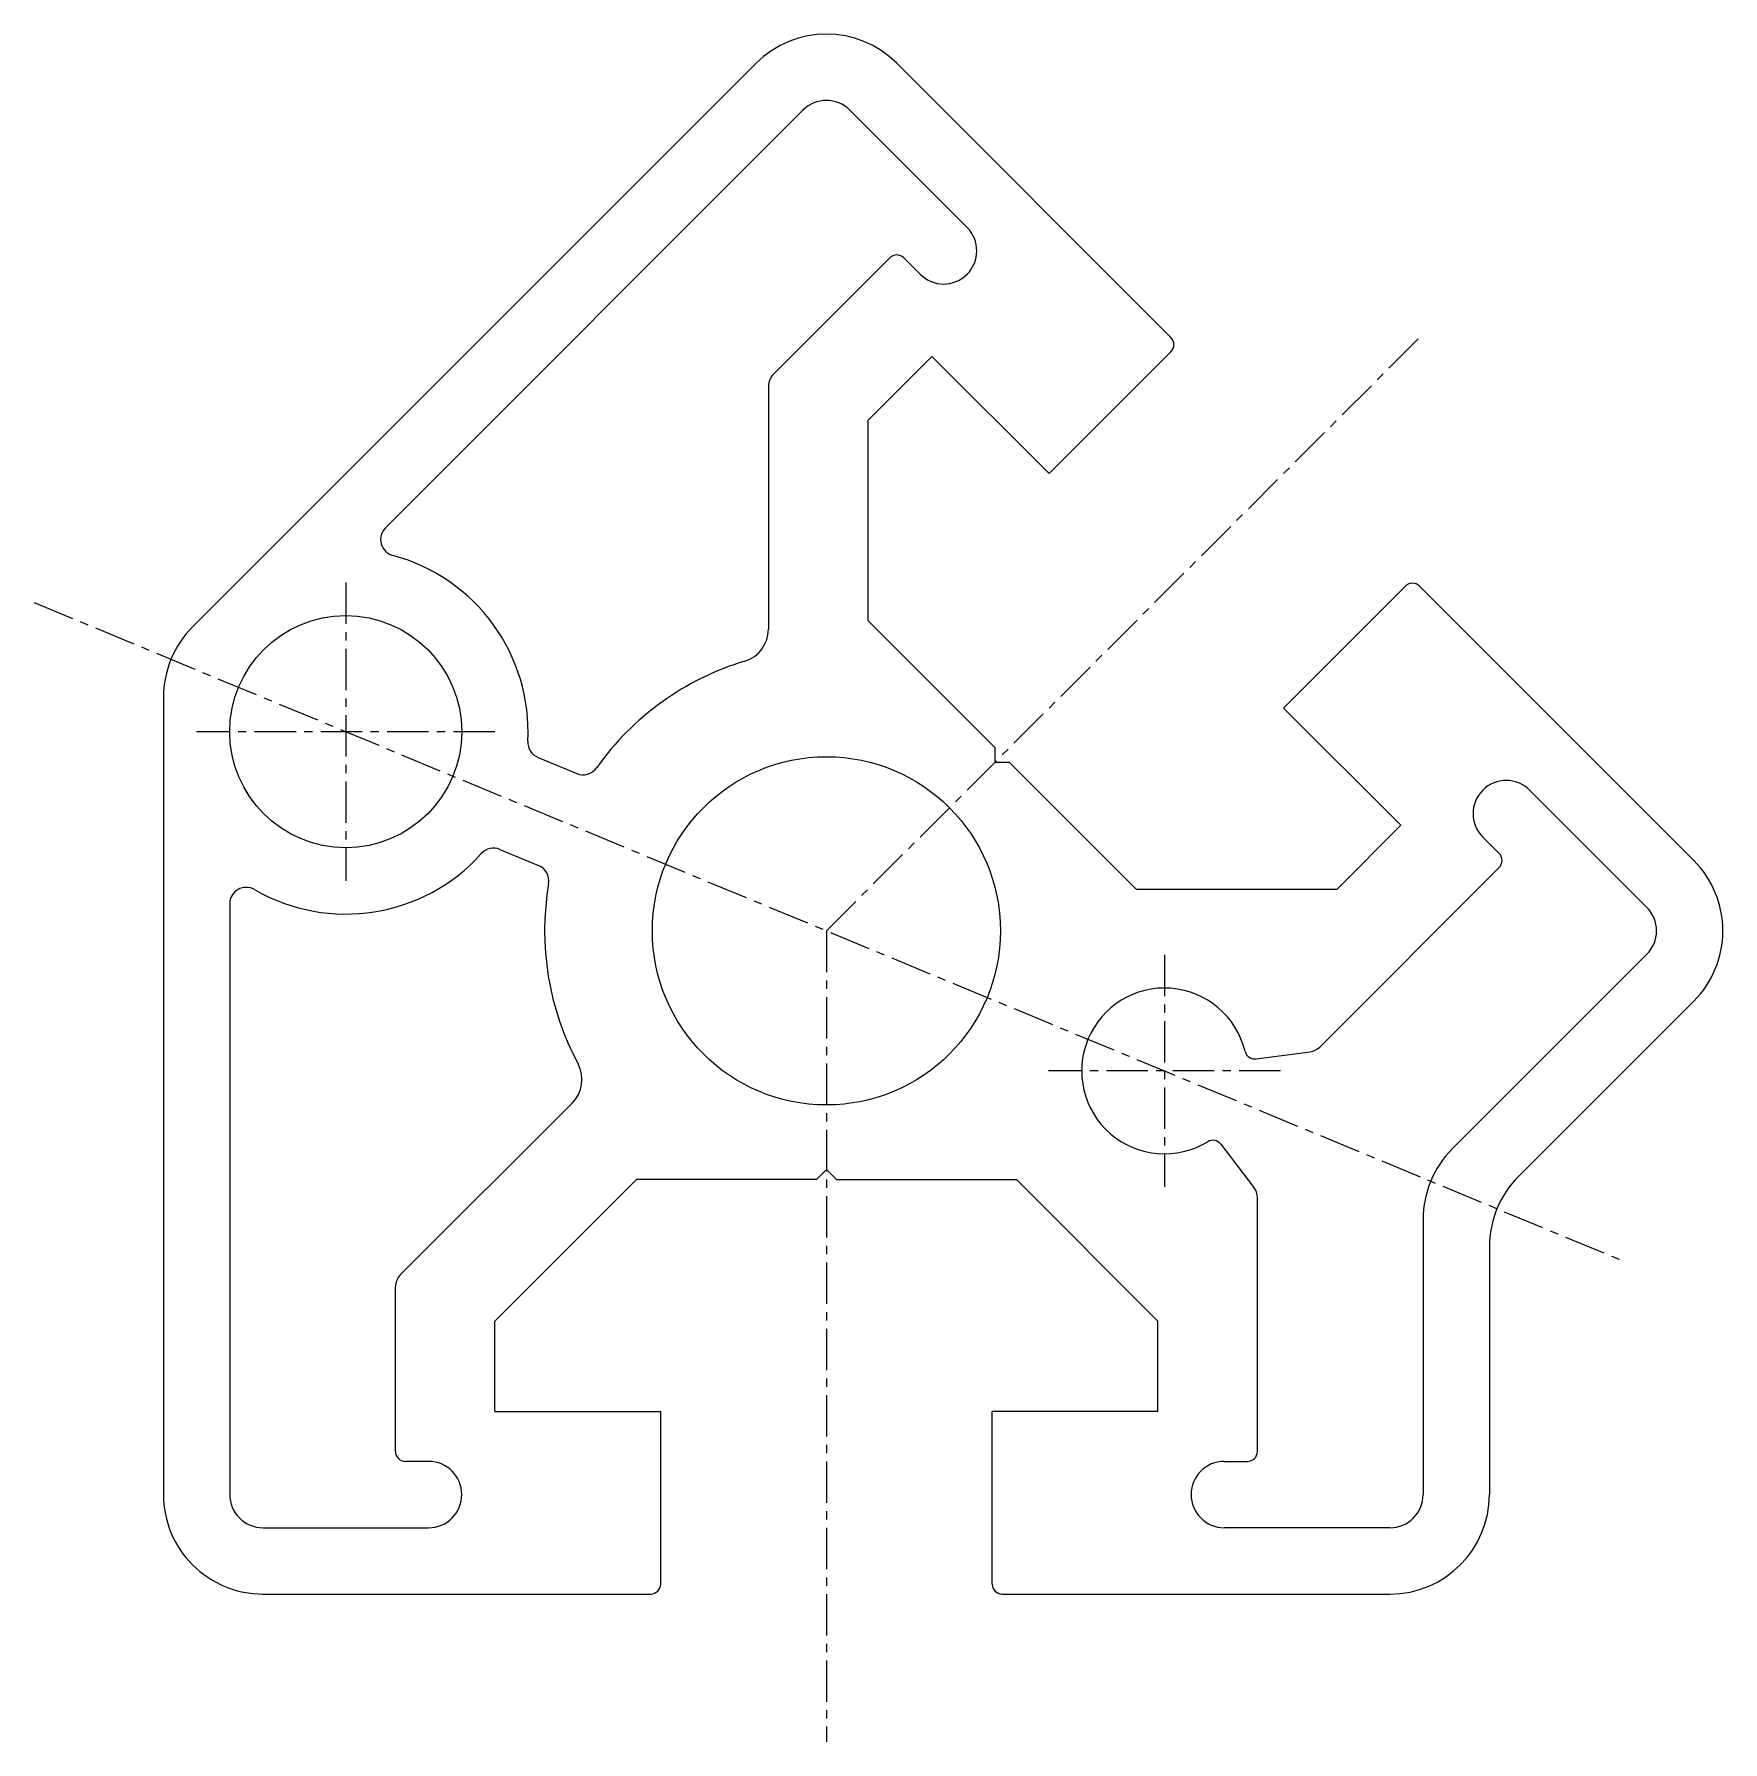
# Model space of a CAD drawing. Extents: x -171 to 27, y -59 to 27.
# Drawn here: x -23.9 to 27, y -24.5 to 27 of the extents above; entities outside this region: 2.
import ezdxf

# ---------------------------------------------------------------- set-up
doc = ezdxf.new("R2010")
doc.units = 0
doc.linetypes.add('CENTER', pattern=[2, 1.25, -0.25, 0.25, -0.25])
doc.layers.get('0').update_dxf_attribs({"linetype": 'CONTINUOUS'})
doc.layers.add('CENTER', color=1, linetype='CENTER')
doc.styles.get("Standard").update_dxf_attribs({"font": 'txt.shx', "bigfont": 'bigfont.shx'})

msp = doc.modelspace()

# ---------------------------------------------------------------- linework, layer by layer
at = {"color": 7, "linetype": 'CONTINUOUS'}
for p, q in [((-19.121314, 9.162964), (-2.121316, 26.162961)), ((2.121325, 26.162961), (10.394439, 17.889846)), ((-13.30063, 12.15522), (-0.707103, 24.748748)), ((0.707111, 24.748748), (4.242644, 21.213214)), ((1.909202, 20.293983), (-1.603503, 16.78128)), ((2.828431, 19.799001), (2.333405, 20.294027)), ((3.181985, 17.324127), (1.250001, 15.392143)), ((3.181985, 17.324127), (6.717519, 13.788593)), ((10.394483, 17.465557), (6.717519, 13.788593)), ((-1.74995, 16.427726), (-1.749949, 9.093324)), ((1.250051, 15.392152), (1.250051, 9.35663)), ((17.465552, 10.394489), (13.788587, 6.717525)), ((17.889754, 10.394532), (26.162955, 2.121331)), ((5.091138, 5.515478), (1.249957, 9.356659)), ((-20, 7.041625), (-20, -17)), ((17.324119, 3.181991), (13.788587, 6.717525)), ((-8.699702, 5.227137), (-7.53301, 4.743877)), ((5.091187, 5.091186), (5.091187, 5.515502)), ((5.091187, 5.091186), (5.515382, 5.091186)), ((5.515386, 5.091231), (9.356566, 1.25005)), ((24.74874, 0.707117), (21.213206, 4.242651)), ((17.324119, 3.181991), (15.392137, 1.250007)), ((19.798995, 2.828438), (20.293933, 2.333498)), ((-9.847752, 2.455498), (-8.681061, 1.972239)), ((20.293979, 1.909208), (14.880139, -3.50463)), ((15.392039, 1.250059), (9.356517, 1.250059)), ((-18, 0.809936), (-18, -17)), ((18.87868, -6.577158), (24.74874, -0.707096)), ((20.878688, -7.405578), (26.162955, -2.12131)), ((12.960025, -3.861634), (14.591849, -3.6468)), ((-12.853553, -10.378684), (-7.667315, -5.192447)), ((11.894698, -6.433561), (12.896678, -7.739366)), ((0.000004, -7.200015), (-0.299991, -7.500009)), ((0.000004, -7.200015), (0.299954, -7.499966)), ((-9.999983, -11.767754), (-5.732223, -7.499995)), ((-0.300049, -7.500001), (-5.7323, -7.500001)), ((0.299927, -7.500001), (5.732179, -7.500001)), ((9.999948, -11.767737), (5.732188, -7.499979)), ((13.000001, -15.699952), (13.000001, -8.043748)), ((17.999999, -8.698478), (17.999999, -17)), ((19.999999, -9.526856), (19.999999, -17)), ((-13, -15.699952), (-13, -10.732237)), ((-9.999999, -14.5), (-9.999999, -11.767701)), ((10.000001, -14.5), (10.000001, -11.767701)), ((-9.999999, -14.5), (-5, -14.5)), ((-5, -19.699952), (-5, -14.5)), ((10.000001, -14.5), (5.000001, -14.5)), ((5.000001, -19.699952), (5.000001, -14.5)), ((-12, -16), (-12.700073, -16)), ((12.000001, -16), (12.699952, -16)), ((-17, -18), (-12, -18)), ((17.000001, -18), (12.000001, -18)), ((-17, -20), (-5.300049, -20)), ((5.30005, -20), (17.000001, -20))]:
    msp.add_line(p, q, dxfattribs=at)
for centre, radius in [((-14.5, 6.006103), 3.5), ((0, 0), 5.25)]:
    msp.add_circle(centre, radius, dxfattribs=at)
for centre, radius, start, end in [((0, 24.041625), 3, 45.000001, 135), ((0, 24.041625), 1, 45.000001, 135), ((3.535523, 20.506103), 1, 225.00001, 44.999981), ((2.121339, 20.081909), 0.3, 45.000001, 135), ((10.182252, 17.677734), 0.3, 315, 44.999984), ((-1.249949, 16.427726), 0.5, 135, 180.00001), ((-12.947143, 11.801635), 0.5, 135, 255.00003), ((-14.5, 6.006103), 5.5, 356.97122, 75.00004), ((17.677611, 10.182373), 0.3, 45.000018, 135), ((-17, 7.041625), 3, 135, 180.00001), ((-2.75, 9.093261), 1, 286.82643, 0.000002), ((0, 0), 8.5, 106.82643, 144.66041), ((-8.508422, 5.689086), 0.5, 176.97123, 247.49999), ((-7.341674, 5.20581), 0.5, 247.5, 324.66041), ((20.506103, 3.535522), 1, 45.000018, 224.99998), ((-14.5, 6.006103), 5.5, 240, 318.02878), ((-10.039184, 1.99353), 0.5, 67.5, 138.02878), ((20.081786, 2.121337), 0.3, 315, 45.000001), ((24.041625, 0), 3, 315, 45.000001), ((-8.872436, 1.510254), 0.5, 350.33959, 67.5), ((-17.5, 0.809936), 0.5, 60.000002, 180.00001), ((0, 0), 8.5, 170.33959, 208.17357), ((24.041625, 0), 1, 315, 45.000001), ((10.199952, -4.224976), 2.5, 13.65007, 301.35), ((14.526586, -3.151077), 0.5, 277.5, 315), ((-8.374511, -4.485352), 1, 315, 28.173564), ((12.920865, -3.5642), 0.3, 193.65007, 277.5), ((11.656692, -6.616191), 0.3, 37.499999, 121.34998), ((20.999999, -8.698478), 3, 135, 180.00001), ((22.999999, -9.526856), 3, 135, 180.00001), ((12.500001, -8.043748), 0.5, 0, 37.499999), ((-12.5, -10.732237), 0.5, 135, 180.00001), ((-12.700073, -15.699952), 0.3, 179.99999, 270), ((12.699952, -15.699952), 0.3, 270, 0), ((-12, -17), 1, 270.00002, 89.999982), ((12.000001, -17), 1, 90.000016, 269.99997), ((-17, -17), 3, 179.99999, 270), ((-17, -17), 1, 179.99999, 270), ((17.000001, -17), 1, 270, 0), ((17.000001, -17), 3, 270, 0), ((-5.300049, -19.699952), 0.3, 270.00002, 0.000005), ((5.30005, -19.699952), 0.3, 179.99999, 269.99997)]:
    msp.add_arc(centre, radius, start, end, dxfattribs=at)
at = {"layer": 'CENTER', "color": 1, "linetype": 'CENTER'}
for p, q in [((0.000004, 0.00001), (17.887984, 17.88799)), ((-14.5, 10.506103), (-14.5, 1.506103)), ((-23.899602, 9.899553), (24.063529, -9.967426)), ((-9.999999, 6.006103), (-19, 6.006103)), ((0, 0), (0, -24.457886)), ((10.199952, -0.724976), (10.199952, -7.724976)), ((13.699952, -4.224976), (6.699952, -4.224976))]:
    msp.add_line(p, q, dxfattribs=at)

# ---------------------------------------------------------------- texts
at = {"color": 7, "linetype": 'CONTINUOUS'}
for s, p in [('HFS45A8-40-50', (-171.813045, -44.231771)), ('HFS45A84', (-171.813045, -59.231771))]:
    msp.add_text(s, height=4, dxfattribs=at).set_placement(p)

doc.saveas('drawing.dxf')
